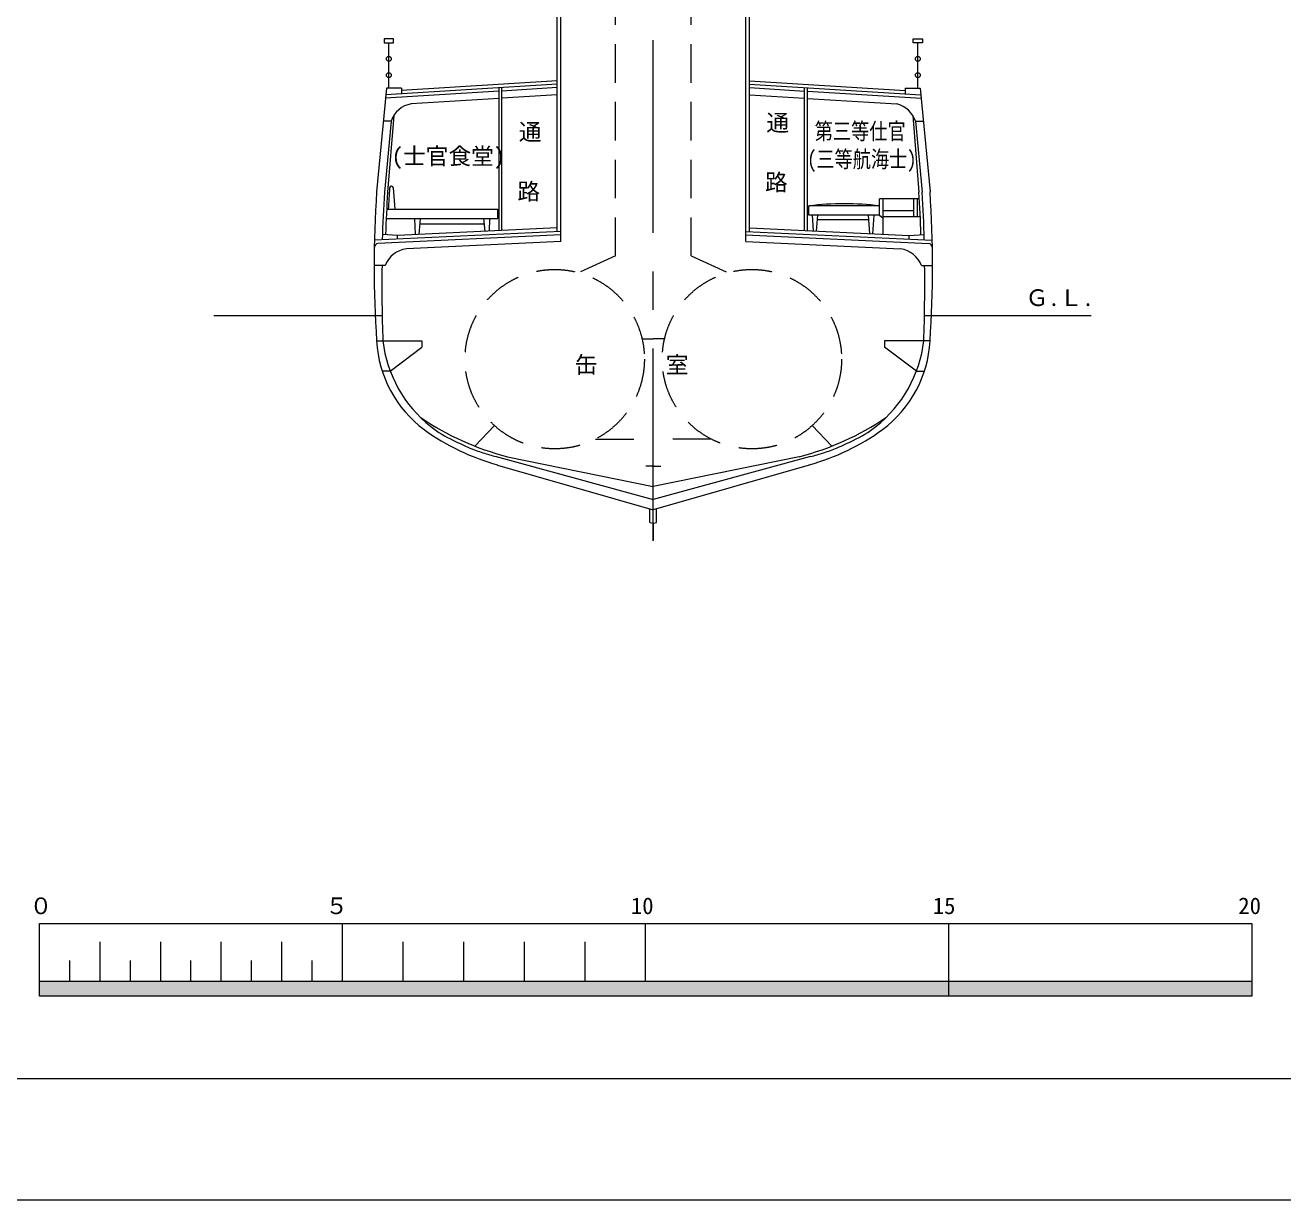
# Model space of a CAD drawing. Units: millimetres, scale not verified. Extents: x -51052 to 51048, y -29700 to 29700.
# Drawn here: x -10364 to 10383, y -29700 to -10329 of the extents above; entities that cross this region are included whole.
import ezdxf
from ezdxf.enums import TextEntityAlignment as Align

# ---------------------------------------------------------------- set-up
doc = ezdxf.new("R2010")
doc.units = ezdxf.units.MM
doc.header["$LTSCALE"] = 100
doc.linetypes.add('USER1', pattern=[50.8, 31.75, -6.35, 6.35, -6.35])
doc.linetypes.add('USER2', pattern=[9.525, 6.35, -3.175])
for name, color, linetype, lineweight in [('0-0_GL', 7, 'Continuous', 18), ('0-2_sunpou', 7, 'Continuous', 18), ('0-3_keijou', 7, 'Continuous', 18), ('0-4_frame', 7, 'Continuous', 18), ('0-6_center', 7, 'USER1', 18)]:
    doc.layers.add(name, color=color, linetype=linetype, lineweight=lineweight)
doc.layers.add('0-5_text', color=7, linetype='Continuous')
doc.styles.add('ＭＳ ゴシック', font='')
doc.styles.get('ＭＳ ゴシック').set_extended_font_data('MS Gothic')

msp = doc.modelspace()

# ---------------------------------------------------------------- linework, layer by layer
at = {"layer": '0-0_GL'}
for p, q in [((-7249.8, -15114.1), (-4474.5, -15114.1)), ((4471.5, -15114.1), (7220.2, -15114.1))]:
    msp.add_line(p, q, dxfattribs=at)
at = {"layer": '0-2_sunpou'}
for p, q in [((-5128, -26093.3), (-5128, -25143.3)), ((-128, -26093.3), (-128, -25143.3)), ((4872, -26343.3), (4872, -25143.3)), ((-9128, -26093.3), (-9128, -25443.3)), ((-8128, -26093.3), (-8128, -25443.3)), ((-7128, -26093.3), (-7128, -25443.3)), ((-6128, -26093.3), (-6128, -25443.3)), ((-4128, -26093.3), (-4128, -25443.3)), ((-3128, -26093.3), (-3128, -25443.3)), ((-2128, -26093.3), (-2128, -25443.3)), ((-1128, -26093.3), (-1128, -25443.3)), ((-9628, -26093.3), (-9628, -25753.3)), ((-8628, -26093.3), (-8628, -25753.3)), ((-7628, -26093.3), (-7628, -25753.3)), ((-6628, -26093.3), (-6628, -25753.3)), ((-5628, -26093.3), (-5628, -25753.3)), ((-10128, -26093.3), (9872, -26093.3)), ((-10128, -26093.3), (9872, -26093.3)), ((-10128, -26093.3), (9872, -26093.3)), ((9872, -26343.3), (-10128, -26343.3)), ((9872, -26343.3), (-10128, -26343.3))]:
    msp.add_line(p, q, dxfattribs=at)
msp.add_lwpolyline([(-10128, -25143.3), (9872, -25143.3), (9872, -26343.3), (-10128, -26343.3)], close=True, dxfattribs=at)
msp.add_solid([(-10128, -26093.3), (9872, -26093.3), (-10128, -26343.3), (9872, -26343.3)], dxfattribs=at)
at = {"layer": '0-3_keijou', "linetype": 'USER2'}
for p, q in [((-625, -14134.9), (-625, -3381.5)), ((622, -14134.9), (622, -3381.5)), ((-625, -14134.9), (-1237.5, -14409.9)), ((622, -14134.9), (1234.5, -14409.9)), ((-187.8, -15500.2), (-1.5, -15500.2)), ((184.9, -15500.2), (-1.5, -15500.2)), ((-2623.9, -16930.2), (-2944.4, -17270.8)), ((2620.9, -16930.2), (2941.4, -17270.8)), ((-956.3, -17154.1), (-1.5, -17154.1)), ((953.4, -17154.1), (-1.5, -17154.1))]:
    msp.add_line(p, q, dxfattribs=at)
at = {"layer": '0-3_keijou'}
for p, q in [((-1588, -13732.6), (-1588, -9172.5)), ((-1525, -13897.8), (-1525, -9172.5)), ((1522, -13897.8), (1522, -9172.5)), ((1585, -13732.6), (1585, -9172.5)), ((-4365.1, -11367.6), (-4365.1, -10617.8)), ((4362.2, -11367.6), (4362.2, -10617.8)), ((-4405.4, -11367.6), (-4566.4, -13076.6)), ((-1588, -11303.2), (-4415.8, -11477.8)), ((-4154.5, -11367.6), (-4405.4, -11367.6)), ((-4154.5, -11367.6), (-4154.5, -11461.6)), ((-1588, -11248), (-4153.5, -11406.3)), ((-2546, -13718.3), (-2546, -11362.4)), ((-1588, -11358.3), (-2498, -11414.5)), ((-2498, -13715.9), (-2498, -11359.4)), ((1585, -11248), (4150.6, -11406.3)), ((1585, -11303.2), (4412.8, -11477.8)), ((1585, -11358.3), (2495, -11414.5)), ((2495, -13715.9), (2495, -11359.4)), ((2543, -13718.3), (2543, -11362.4)), ((4151.5, -11367.6), (4151.5, -11461.6)), ((4151.5, -11367.6), (4402.5, -11367.6)), ((4402.5, -11367.6), (4563.5, -13076.6)), ((-2546, -11417.5), (-4421, -11533.2)), ((-2546, -11537.7), (-3993.9, -11627.1)), ((-1588, -11478.6), (-2498, -11534.7)), ((1585, -11478.6), (2495, -11534.7)), ((2543, -11417.5), (4418.1, -11533.2)), ((2543, -11537.7), (4014.9, -11628.5)), ((-4281.1, -11821), (-4384.1, -13085.1)), ((4278.2, -11821), (4381.1, -13085.1)), ((-4326.3, -11913.8), (-4456.9, -11913.8)), ((-4326.3, -11913.8), (-4436.7, -13085.1)), ((4323.4, -11913.8), (4453.9, -11913.8)), ((4323.4, -11913.8), (4433.8, -13085.1)), ((-4321.2, -12985.5), (-4323.2, -12985.5)), ((-4291.3, -13013.2), (-4264.6, -13360.5)), ((4387.6, -13194.8), (3729, -13194.8)), ((3729, -13461.7), (3729, -13194.8)), ((3791, -13777.1), (3791, -13194.8)), ((4294.2, -13487.8), (4294.2, -13194.8)), ((4356.2, -13487.8), (4356.2, -13194.8)), ((-4400.2, -13360.5), (-2569, -13360.5)), ((-2569, -13515.5), (-2569, -13360.5)), ((3729, -13308.7), (2566, -13308.7)), ((2640.9, -13722.5), (2622.9, -13461.7)), ((2690.9, -13724.9), (2712.9, -13461.7)), ((3570.1, -13766.5), (3550.7, -13461.7)), ((3620, -13768.9), (3640.7, -13461.7)), ((3729, -13461.7), (3791, -13512.2)), ((4294.5, -13389.8), (3791.8, -13389.8)), ((-4407.5, -13515.5), (-2569, -13515.5)), ((-1588, -13672.5), (-4223.7, -13797.3)), ((-3943.4, -13515.5), (-3931.5, -13783.5)), ((-3861.6, -13780.2), (-3844.3, -13515.5)), ((-3850, -13603.5), (-2786.4, -13603.5)), ((-2774, -13728.7), (-2795.2, -13515.5)), ((-2704.1, -13725.9), (-2695.7, -13515.5)), ((1585, -13672.5), (4220.7, -13797.3)), ((3555.5, -13536.7), (2706.6, -13536.7)), ((4403.3, -13487.8), (3791.8, -13487.8)), ((-1525, -13729.6), (-4600.5, -13875.3)), ((-1525, -13784.7), (-4545.9, -13927.7)), ((-4223.7, -13797.5), (-4469.4, -13778.3)), ((-4223.7, -13857.4), (-4223.7, -13797.5)), ((-1525, -13897.8), (-4074.2, -14018.5)), ((1522, -13729.6), (4597.6, -13875.3)), ((1522, -13784.7), (4542.9, -13927.7)), ((1522, -13897.8), (4076.7, -14018.8)), ((4220.7, -13797.5), (4466.5, -13778.3)), ((4220.7, -13857.4), (4220.7, -13797.5)), ((-4426.8, -14294.2), (-4607, -14294.2)), ((4423.8, -14294.2), (4604, -14294.2)), ((-4566.4, -15536.5), (-3817.4, -15536.5)), ((-3817.4, -15536.5), (-3817.4, -15640.6)), ((4563.5, -15536.5), (3814.5, -15536.5)), ((3814.5, -15536.5), (3814.5, -15640.6)), ((-4342.1, -16033.3), (-3817.4, -15640.6)), ((4339.2, -16033.3), (3814.4, -15640.6)), ((-4342.1, -16033.3), (-4474.2, -16033.3)), ((4339.2, -16033.3), (4471.3, -16033.3)), ((-2595.7, -17443.4), (-1.5, -18150.3)), ((-2571.6, -17584.8), (-1.5, -18320.3)), ((-2408.2, -17445.7), (-1.5, -17936)), ((15, -17600.2), (-125, -17600.2)), ((-18, -17600.2), (122, -17600.2)), ((2592.7, -17443.4), (-1.5, -18150.3)), ((2405.3, -17445.7), (-1.5, -17936)), ((2568.7, -17584.8), (-1.5, -18320.3)), ((-56.5, -18528.6), (-56.5, -18304.5)), ((53.5, -18528.6), (53.5, -18304.5)), ((-1.5, -18541.5), (-1.5, -18827.9))]:
    msp.add_line(p, q, dxfattribs=at)
for points in [[(-4287.6, -10552.8), (-4442.6, -10552.8), (-4442.6, -10617.8), (-4287.6, -10617.8)], [(4284.7, -10552.8), (4439.7, -10552.8), (4439.7, -10617.8), (4284.7, -10617.8)]]:
    msp.add_lwpolyline(points, close=True, dxfattribs=at)
msp.add_lwpolyline([(3729, -13461.7), (2566, -13461.7), (2566, -13308.7)], dxfattribs=at)
for centre in [(-4365.1, -10884.8), (4362.2, -10884.8), (-4365.1, -11152.4), (4362.2, -11152.4)]:
    msp.add_circle(centre, 40, dxfattribs=at)
at = {"layer": '0-3_keijou', "linetype": 'USER2'}
for centre in [(-1628.2, -15836.5), (1625.2, -15836.5)]:
    msp.add_circle(centre, 1479.1, dxfattribs=at)
at = {"layer": '0-3_keijou'}
for centre, radius, start, end in [((-3927.4, -12040.1), 418.4, 99.1362, 162.44407), ((3914.8, -12046.4), 429.6, 17.96289, 76.63866), ((23356.8, -14779.6), 27766.2, 176.35328, 177.07031), ((-4323.2, -13015.5), 30, 90, 176.35328), ((-4321.2, -13015.5), 30, 4.39871, 90), ((14060.9, -14306.6), 18667.9, 176.22217, 183.77783), ((14060.9, -14306.6), 18537.9, 176.22217, 178.64805), ((14113.5, -14306.6), 18537.9, 176.22217, 178.37974), ((3147.5, -18121.3), 4847.6, 83.11075, 96.88925), ((-14116.5, -14306.6), 18537.9, 1.62026, 3.77783), ((-14063.8, -14306.6), 18537.9, 1.35195, 3.77783), ((-14063.8, -14306.6), 18667.9, 356.22217, 3.77783), ((-4530.5, -13999.9), 73.8, 101.97861, 171.48423), ((-4020.5, -14450.5), 435.3, 97.08506, 158.95947), ((4018.4, -14448.7), 433.9, 20.85989, 82.27067), ((4527.6, -13999.9), 73.8, 8.51577, 78.02139), ((21303.6, -14625.2), 25782.7, 179.26454, 182.02571), ((-21306.5, -14625.2), 25782.7, 357.97429, 0.73546), ((-2615.1, -15431.3), 1954.1, 183.08784, 233.32213), ((-2381.5, -15293.2), 2095.7, 186.66736, 232.01769), ((2378.6, -15293.2), 2095.7, 307.98231, 353.33264), ((2612.2, -15431.3), 1954.1, 306.67787, 356.91216), ((-1239.5, -12954.1), 4641.2, 235.93581, 255.4153), ((1236.6, -12954.1), 4641.2, 284.5847, 304.06419), ((-1531.1, -13863.1), 3859.9, 234.3212, 254.36157), ((-2730.4, -15833.2), 1456.4, 229.76142, 247.15976), ((1528.2, -13863.1), 3859.9, 285.63843, 305.6788), ((2727.5, -15833.2), 1456.4, 292.84024, 310.23858), ((-1604.1, -13967.3), 3626.8, 242.19761, 246.73339), ((1601.2, -13967.3), 3626.8, 293.26661, 297.80239), ((-1837.6, -14309.3), 3221.4, 248.14698, 252.38291), ((-750.3, -10766.5), 6927.2, 252.67985, 254.55028), ((747.4, -10766.5), 6927.2, 285.44972, 287.32015), ((1834.7, -14309.3), 3221.4, 287.61709, 291.85302), ((-1.5, -18417.9), 123.6, 243.57356, 296.42644)]:
    msp.add_arc(centre, radius, start, end, dxfattribs=at)
at = {"layer": '0-4_frame'}
for points in [[(-51051.5, -29700.1), (51048.5, -29700.1), (51048.5, 29699.9), (-51051.5, 29699.9)], [(-49051.5, -27700.1), (49048.5, -27700.1), (49048.5, 27699.9), (-49051.5, 27699.9)]]:
    msp.add_lwpolyline(points, close=True, dxfattribs=at)
at = {"layer": '0-6_center'}
msp.add_line((-1.5, -18833.4), (-1.5, -2913.2), dxfattribs=at)

# ---------------------------------------------------------------- texts
at = {"layer": '0-2_sunpou', "style": 'ＭＳ ゴシック'}
for s, p in [('０', (-10291.4, -25070.9)), ('５', (-5411.4, -25070.9)), ('10', (-371.4, -25070.9)), ('15', (4608.6, -25070.9)), ('20', (9648.6, -25070.9))]:
    msp.add_text(s, height=274.9, dxfattribs=at).set_placement(p, align=Align.BOTTOM_LEFT)
at = {"layer": '0-5_text', "style": 'ＭＳ ゴシック'}
for s, p in [('通', (1862.7, -12158.2)), ('通', (-2221.6, -12310.2)), ('(士官食堂)', (-4318, -12708.8)), ('路', (1841.3, -13138.9)), ('路', (-2243.1, -13290.9)), ('Ｇ.Ｌ.', (6138.3, -15042.5)), ('缶\u3000\u3000\u3000室', (-1295.2, -16147.6))]:
    msp.add_text(s, height=274.9, dxfattribs=at).set_placement(p, align=Align.BOTTOM_LEFT)
at = {"layer": '0-5_text', "style": 'ＭＳ ゴシック', "width": 0.8}
for s, p in [('第三等仕官', (2660.8, -12297.9)), ('(三等航海士)', (2538.5, -12757.9))]:
    msp.add_text(s, height=274.9, dxfattribs=at).set_placement(p, align=Align.BOTTOM_LEFT)

doc.saveas('drawing.dxf')
